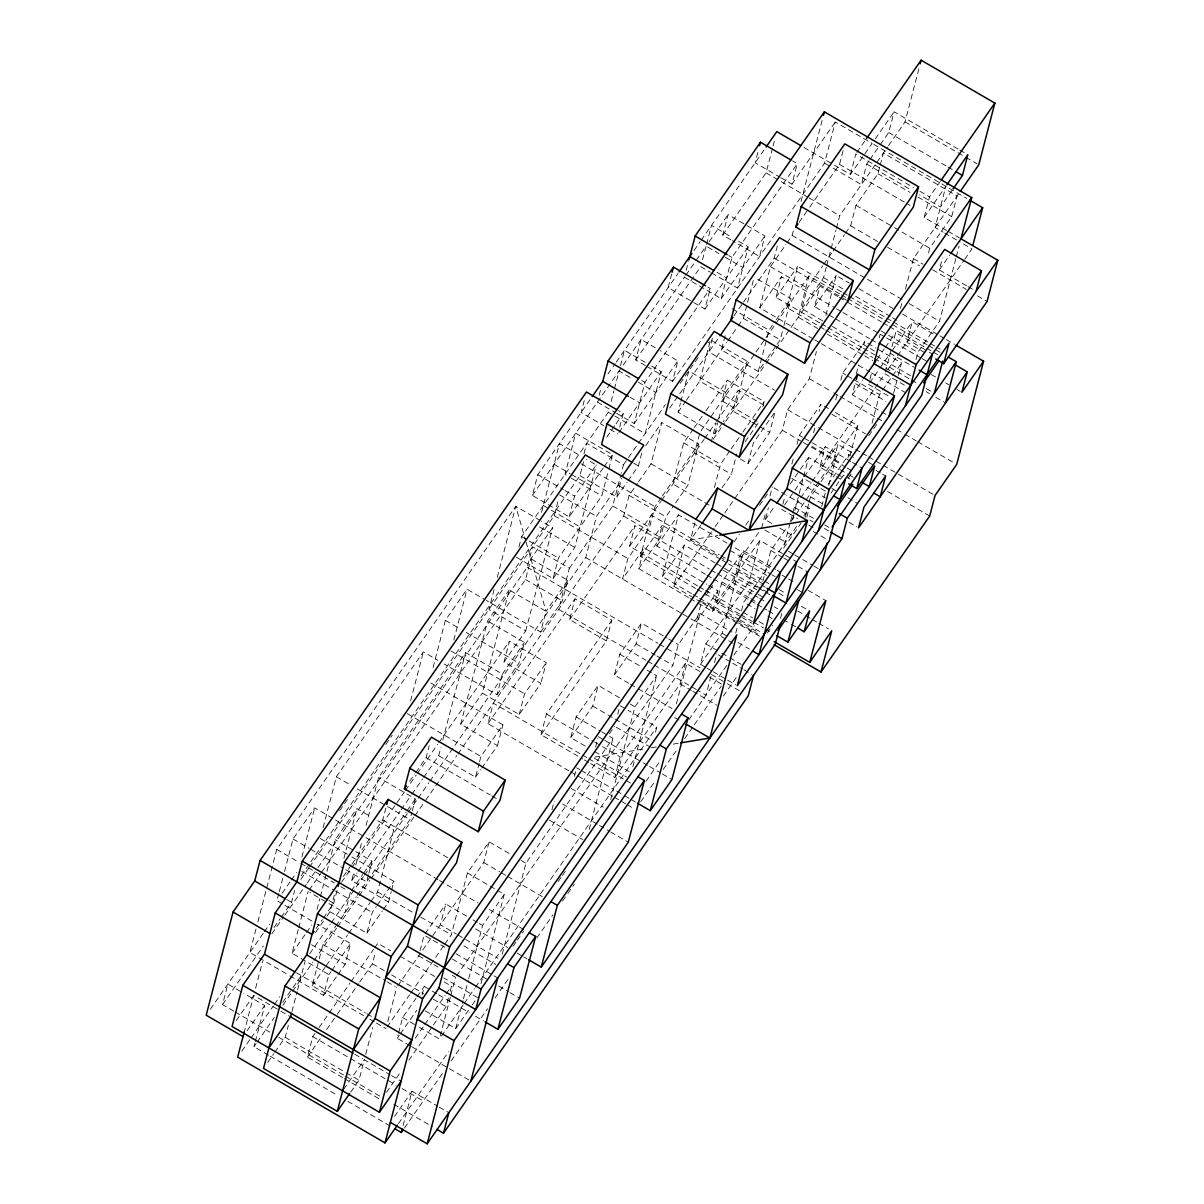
<?xml version="1.0" encoding="UTF-8"?>
<svg xmlns="http://www.w3.org/2000/svg" width="1204" height="1204" viewBox="0 0 1204 1204"><rect width="100%" height="100%" fill="white"/><g stroke="black" fill="none" stroke-linecap="round" stroke-linejoin="round"><path stroke-width="0.75" stroke-dasharray="5 3.75" d="M233.742 1011.119L222.529 1004.603L227.872 984.089L242.275 992.472M256 929.006L249.86 952.53L288.283 974.879M257.882 921.767L276.739 849.377L515.779 506.282L539.783 520.263M278.831 893.443L276.935 900.697L283.331 904.43M279.298 891.622L284.024 873.472M284.505 871.651L293.008 838.977L314.68 807.869L333.899 819.051M243.945 1033.032L253.743 995.407L279.358 1010.306M255.609 988.228L262.623 961.349M301.918 856.887L314.68 807.869M268.522 1055.216L253.954 1046.727L254.842 1043.281M255.293 1041.55L264.684 1005.521L243.885 993.405M281.239 917.177L291.549 902.353L294.664 890.403M323.123 827.599L336.352 776.761L423.372 651.891L437.774 660.274M289.878 975.812L323.485 995.377L328.888 974.653L292.075 953.237L298.216 929.639M298.697 927.817L308.149 891.517M317.058 909.426L319.888 898.53M320.369 896.709L335.224 839.685L356.896 808.576L371.299 816.959M274.903 1052.145L285.213 1037.321L288.343 1025.372M291.955 1011.45L297.102 991.735M297.569 989.944L304.898 961.8M326.931 916.184L330.031 911.744L334.968 892.751M343.938 858.347L356.896 808.576M363.533 1015.574L312.227 985.715L318.774 960.626M319.241 958.835L322.973 944.493L335.54 926.463M323.394 918.095L333.704 903.271L338.204 886.009M383.354 909.456L388.516 902.052L351.703 880.636L353.946 871.997M355.752 865.089L361.35 843.583M366.076 825.417L378.568 777.468L465.587 652.598L502.399 674.014L496.996 694.723L444.186 663.991M342.673 1077.625L307.411 1057.097L312.754 1036.599L314.891 1033.529M350.364 892.224L344.961 912.933L309.759 892.435M410.609 700.894L423.372 651.891M337.933 974.638L345.157 964.269L350.56 943.545L316.953 923.995M368.439 874.917L366.633 881.825L344.224 868.791M368.891 873.201L372.036 861.116L335.224 839.685M351.884 864.216L382.767 819.894L386.333 806.229M433.064 667.528L445.36 620.316L467.032 589.207L484.64 599.457M330.031 911.744L366.844 933.16L372.232 912.451L376.355 906.522M371.148 901.164L377.574 891.938L393.708 830.007L406.094 812.233M453.803 640.046L467.032 589.207M359.635 982.133L372.427 963.772L375.543 951.822M388.516 902.052L391.21 891.697M391.661 889.967L393.904 881.343L349.085 855.261M357.242 895.309L409.977 819.608L411.783 812.715M412.235 810.984L415.38 798.899L378.568 777.468M415.801 772.486L426.111 757.677L429.226 745.712M423.673 777.332L438.707 755.751L440.965 747.112M442.756 740.204L465.587 652.598M350.695 1092.088L358.958 1080.244L364.3 1059.731L389.9 1074.63M365.7 1054.358L372.698 1027.479M494.091 589.539L488.914 609.435L525.727 630.866L504.055 661.974L540.867 683.39L519.195 714.499L482.383 693.083L509.247 589.915L546.059 611.346L540.656 632.055L486.25 600.39M497.312 577.183L515.779 506.282L525.365 539.558M481.811 768.152L497.508 745.607L460.696 724.176L487.575 621.023L509.247 589.915M387.838 1021.459L396.703 987.4M518.969 546.902L521.633 536.653L608.336 412.235L609.269 408.653M603.249 467.98L569.191 516.862L532.379 495.431L537.767 474.722L591.164 398.088M410.022 1045.734L397.23 1038.284L398.118 1034.823M398.569 1033.107L402.618 1017.561L416.042 998.312M420.046 950.663L424.094 935.132M318.022 867.542L527.232 567.28L532.574 546.766L569.387 568.198L558.656 609.42L646.096 660.304M541.529 512.377L559.454 443.614L580.253 455.729M568.935 770.816L487.966 723.694L493.309 703.196L580.749 754.08M504.055 661.974L509.442 641.25L546.255 662.682L540.867 683.39M321.573 872.253L525.531 579.53L530.919 558.822L552.591 527.713L541.394 521.182M438.707 755.751L475.52 777.167L479.117 763.366M479.568 761.635L480.923 756.458L502.911 724.883L430.881 682.969M422.047 995.091L424.29 986.467L430.701 990.185M466.58 916.124L445.766 904.023L440.363 924.732L456.376 934.048M309.413 867.061L554.246 515.658L558.746 498.396M584.241 400.541L581.126 412.505L603.535 425.554M525.727 630.866L552.591 527.713M497.508 745.607L502.911 724.883M496.996 694.723L518.984 663.163L524.387 642.454L487.575 621.023M444.878 944.071L451.304 934.846L467.438 872.915L489.11 841.807L511.519 854.855M403.099 1125.589L412.039 1091.275L437.654 1106.175M583.985 453.592L586.664 443.343L623.476 464.759L621.249 473.307M599.201 395.213L600.992 388.305M516.305 557.166L553.118 578.582L558.445 558.084L601.804 495.867L608.336 470.779M569.191 516.862L574.579 496.138L596.266 465.045L586.649 459.446M310.828 861.853L579.922 475.64L583.519 461.824M519.195 714.499L524.583 693.79L546.255 662.682M433.38 1025.04L446.172 1006.694L448.385 998.146M450.176 991.313L451.5 986.181L443.493 981.516M397.756 985.91L483.722 862.531L489.11 841.807M450.311 997.243L439.43 1038.992L418.631 1026.877M450.778 995.422L455.503 977.272L449.107 973.539M611.135 401.474L613.935 390.728M614.401 388.937L619.067 371.013L631.874 378.462M620.421 365.835L624.47 350.289L645.269 362.404M553.118 578.582L574.79 547.474L596.266 465.045M540.656 632.055L562.343 600.947L567.731 580.238L530.919 558.822M425.298 1010.909L455.714 1028.592L462.998 1000.629M463.465 998.808L468.19 980.658M468.672 978.837L482.578 925.44L504.25 894.331L497.854 890.614M645.329 365.534L635.727 359.951L641.07 339.453L658.663 349.687M606.395 640.949L569.582 619.533L574.985 598.809L611.798 620.241L606.395 640.949L541.063 734.726L582.736 758.987M429.933 781.185L585.716 557.587L596.462 516.365L621.324 480.682M608.803 468.988L612.535 454.645L575.723 433.229L564.992 474.436L569.793 477.236M619.714 427.089L623.281 413.423L618.465 410.639M541.063 734.726L546.45 714.017L611.798 620.241M480.983 983.683L504.25 894.331M671.697 273.955L668.13 287.621L692.134 301.602M569.387 568.198L612.731 505.981L620.797 475.008M616.598 413.288L634.207 423.537L644.953 382.315L710.285 288.539L707.079 286.687M579.922 475.64L616.734 497.056L621.685 478.078M502.203 954.305L525.922 863.238L612.941 738.353L609.736 736.487M686.205 270.328L688.462 261.689M457.896 754.035L623.672 516.095L629.075 495.371L637.443 483.361M651.68 366.136L661.282 371.72L645.148 433.651L613.137 415.019M628.097 480.772L638.406 465.963L642.003 452.147M551.959 809.72L554.201 801.096M585.129 746.028L570.726 737.646L576.129 716.922L598.117 685.362L620.527 698.395M702.519 259.793L706.086 246.128L695.761 260.937M706.537 244.397L711.474 225.404L732.288 237.519M697.598 585.836L629.587 546.255L634.929 525.757L709.412 569.101M638.496 481.856L651.063 463.811L661.794 422.589L698.606 444.02L687.875 485.242L674.255 504.777M646.924 366.467L672.539 381.367L677.882 360.869L660.274 350.62M661.327 497.523L654.946 506.688L649.543 527.397L627.871 558.505L622.528 579.019L644.2 547.91L706.718 584.286M574.398 776.429L575.738 771.252M570.726 737.646L592.729 706.071L598.117 685.362M730.738 239.731L722.731 235.066L728.074 214.568L764.886 235.984L759.543 256.497L732.333 240.649M695.581 588.41L640.528 556.368L651.259 515.146L719.27 554.728M722.114 423.251L714.89 433.621L678.078 412.204L680.41 403.25M680.877 401.444L688.808 370.982L725.621 392.414L718.156 421.084M693.745 302.535L704.942 309.052L710.285 288.539M688.507 597.545L638.812 568.619L644.2 547.91M595.619 747.052L597.861 738.413M628.804 683.345L614.401 674.962L619.789 654.254L641.461 623.145L667.076 638.045M757.813 152.487L755.149 162.736L779.154 176.717M705.378 574.248L656.797 545.969L662.2 525.26L720.489 559.183M693.263 429.06L683.676 442.816L672.931 484.038L709.743 505.469M710.014 341.665L699.75 381.096L736.562 402.512L723.137 421.776M684.414 277.236L721.226 298.652L731.957 257.43L797.304 163.654L792.503 160.869M638.812 568.619L660.484 537.511L665.887 516.802L673.217 506.282M712.392 338.249L708.825 351.914L774.548 390.171M617.742 714.213L619.097 709.036M614.401 674.962L636.073 643.869L641.461 623.145M589.223 829.421L612.941 738.353M722.731 235.066L766.075 172.849L772.622 147.761M773.088 145.97L774.488 140.597M691.547 593.557L662.396 576.596L678.469 514.876L727.05 543.139M725.154 335.66L721.422 349.988L758.234 371.419L766.617 359.394M738.684 241.251L748.286 246.835L737.555 288.057L711.94 273.157M590.758 763.637L614.792 777.634L620.195 756.925L685.527 663.148L699.93 671.531M610.759 799.576L634.929 706.778L656.601 675.685L653.396 673.819M701.179 602.271L673.653 586.243L684.384 545.036L715.161 562.93M711.203 442.079L716.154 423.101M762.794 406.756L764.149 401.579L727.336 380.148L721.933 400.872L757.15 421.355M738.172 325.938L743.41 318.428L747.142 304.085M747.609 302.294L754.155 277.206M714.89 433.621L717.689 422.875M694.964 522.717L690.464 539.979L724.086 559.529M632.883 766.752L656.601 675.685M763.878 405.161L738.278 390.262L732.875 410.985L750.483 421.219M813.182 338.926L759.754 307.818L770.485 266.611L785.971 244.382M780.749 177.65L791.961 184.167L797.304 163.654M714.408 487.545L720.489 464.247L730.076 450.492M736.562 402.512L747.293 361.305L710.48 339.874L708.419 342.839M743.515 302.144L774.172 258.138L777.724 244.472M655.458 732.183L656.797 727.005L627.991 710.24M456.542 975.782L672.885 665.285L678.273 644.576L699.945 613.468L731.957 632.1M819.743 322.883L776.023 297.433L781.426 276.724L834.854 307.818M786.995 242.907L792.157 235.502L794.023 228.324M801.021 201.444L822.498 119M722.129 487.695L731.415 474.361L736.758 453.848M758.234 371.419L768.965 330.197L775.256 321.182M614.792 777.634L680.14 683.857L685.527 663.148M700.713 604.829L696.273 621.926L717.945 590.818L708.328 585.219M676.377 703.949L699.945 613.468M841.415 291.774L797.695 266.325L786.964 307.547L824.198 329.219M672.539 381.367L824.574 163.172L835.305 121.95L872.117 143.381L850.445 174.475L834.432 165.174M748.015 463.51L753.418 442.801L775.09 411.693L769.687 432.402L748.015 463.51L740.008 458.859M777.092 344.359L780.222 339.844L783.488 327.307M783.954 325.516L790.968 298.637L755.751 278.139M698.124 603.144L712.542 611.527L717.945 590.818M705.273 667.136L700.472 664.337L705.815 643.839L749.159 581.622L759.89 540.4L783.894 554.382M740.55 616.583L716.546 602.617L721.948 581.893L743.62 550.8L775.632 569.417M839.715 293.881L808.953 275.987L798.222 317.209L817.651 328.511M822.738 320.866L801.894 308.736L807.297 288.027L822.784 265.813M809.69 207.163L839.504 164.361L843.071 150.696M712.542 611.527L734.214 580.433L739.617 559.709L759.513 531.16M710.962 676.181L706.011 695.175L697.914 690.464M714.514 662.486L716.741 653.953M700.472 664.337L722.144 633.229L743.62 550.8M724.793 512.844L782.344 430.264L787.672 409.751L809.359 378.643L816.417 351.508M827.509 314.139L814.551 306.599L819.894 286.1L837.698 296.455M801.894 308.736L823.566 277.642L826.275 267.273M826.727 265.557L835.967 230.039M836.434 228.248L839.7 215.697L876.045 163.548M850.445 174.475L855.788 153.977L913.49 187.553M761.605 528.15L765.804 512.016M770.003 495.882L772.336 486.928M735.749 633.093L737.089 627.961M741.574 610.759L743.816 602.12L797.439 525.17M771.689 523.409L765.292 519.692L768.408 507.727M825.854 315.313L836.223 275.49L849.181 283.03M845.479 233.215L850.641 225.81L855.984 205.312L877.972 173.752L879.778 166.844M868.821 161.08L866.714 164.09L861.387 184.588L832.566 167.823M791.886 463.991L793.752 456.828M797.018 444.276L799.351 435.321L821.038 404.213L819.156 411.377M762.794 581.381L770.831 550.514L787.341 526.81M782.916 504.115L784.722 497.207M880.229 165.114L883.375 153.028L957.105 195.936L951.702 216.66L929.714 248.22L927.938 255.052M880.335 144.555L888.718 132.53L894.105 111.806L958.218 149.13M790.02 523.288L783.473 548.377L801.021 523.198M790.486 521.498L794.219 507.155L811.255 482.699M813.558 432.883L814.957 427.51M792.503 519.406L794.369 512.242M794.836 510.451L808.636 457.475L842.243 477.04M888.537 145.624L905.047 121.92L919.239 67.469M805.145 517.268L808.712 503.603M809.163 501.887L810.488 496.755L819.924 483.24M835.696 399.984L837.096 394.611M840.844 380.268L842.71 373.105L864.698 341.545L863.298 346.918M780.508 618.344L781.832 613.212M806.815 517.314L809.148 508.344L786.754 495.311M840.693 479.237L819.894 467.137L825.237 446.624L850.837 461.523M821.745 506.417L825.793 490.886M820.962 481.735L832.491 465.195L837.879 444.487L852.281 452.87M856.3 373.797L858.633 364.842M828.698 485.408L836.163 456.737L804.152 438.106M885.918 414.372L852.297 394.807L855.412 382.842M847.917 458.047L848.82 454.6L853.621 457.385M879.236 337.842L880.124 334.396M849.904 456.105L857.85 425.629L832.235 410.73M869.935 379.23L871.726 372.322M900.457 308.465L901.796 303.288M905.498 289.08L913.445 258.604L959.167 192.971M946.585 230.431L924.175 217.397L929.518 196.884L940.234 181.518M872.042 423.206L879.522 394.521L881.614 391.526M885.361 372.096L895.656 332.59L927.667 351.222M893.579 393.422L897.778 377.303M898.244 375.513L901.51 362.961L877.505 348.994M933.055 333.854L912.241 321.739L906.898 342.252L926.117 353.419M915.973 359.529L917.839 352.366L939.511 321.257L955.856 258.529M966.526 285.754L939.316 269.922L942.431 257.957M956.322 256.738L959.121 245.977M607.96 373.992L615.184 363.623M616.207 362.148L678.018 273.428M693.94 250.598L700.126 241.703M701.164 240.228L765.037 148.543M532.379 495.431L622.212 366.498M623.266 364.993L684.76 276.724M685.828 275.189L695.43 261.418M709.231 241.613L728.074 214.568M635.727 359.951L700.743 266.626L710.345 272.224M282.097 893.293L290.345 881.448M291.383 879.974L296.545 872.554M339.618 810.744L348.212 798.402M385.807 744.448L392.248 735.192M301.181 875.699L309.759 863.388M606.756 437.127L615.018 425.283M616.042 423.793L623.281 413.423M210.324 1009.268L263.796 932.528M264.353 931.73L269.711 924.04M300.834 879.387L308.826 867.903M274.015 927.547L280.201 918.652M618.961 432.447L661.282 371.72M704.942 309.052L748.286 246.835M791.961 184.167L835.305 121.95M222.529 1004.603L263.3 946.073M271.878 933.762L283.692 916.816M284.761 915.281L306.222 884.489M307.291 882.938L316.953 869.092M309.187 890.027L320.535 873.728M604.288 466.49L612.535 454.645M634.207 423.537L677.882 360.869M721.226 298.652L764.886 235.984M236.21 1020.586L253.743 995.407M623.476 464.759L665.376 404.604M680.245 383.278L699.133 356.173M343.366 876.452L350.815 865.751M409.601 781.381L414.763 773.976M669.71 408.066L719.3 336.894M733.988 315.809L742.447 303.664M799.035 222.454L808.621 208.698M292.075 953.237L305.485 933.973M306.523 932.498L311.685 925.093M341.62 882.141L350.906 868.806M351.929 867.316L404.363 792.081M405.432 790.531L416.178 775.12M417.246 773.57L437.654 744.283M438.738 742.748L509.442 641.25M645.826 445.525L661.794 422.589M316.17 928.465L322.356 919.57M616.734 497.056L627.058 482.247M856.857 152.441L865.42 140.146M247.136 1030.699L264.684 1005.521M315.568 932.468L325.893 917.659M351.703 880.636L357.076 872.915M358.145 871.38L400.044 811.255M401.113 809.705L410.775 795.829M411.858 794.294L422.604 778.868M460.696 724.176L482.383 693.083M678.078 412.204L685.482 401.579M686.325 400.36L726.659 342.478M727.713 340.973L737.134 327.443M351.387 890.734L362.75 874.45M363.774 872.96L372.036 861.116M407.118 810.744L415.38 798.899M502.399 674.014L524.387 642.454M567.731 580.238L546.059 611.346L525.531 540.114M875.263 138.866L894.105 111.806M241.793 1051.197L250.056 1039.353M251.094 1037.863L273.293 1006.002M274.361 1004.467L279.734 996.761M309.774 953.643L330.152 924.386M331.235 922.851L363.412 876.647M364.496 875.112L407.403 813.513M408.472 811.978L417.066 799.652M418.134 798.117L428.865 782.72M759.754 307.818L781.426 276.724M282.714 1002.27L292.015 988.935M293.039 987.461L301.301 975.601M335.826 926.057L356.324 896.634M869.86 159.575L879.281 146.06M253.954 1046.727L256.091 1043.657M257.174 1042.107L274.346 1017.47M282.925 1005.144L291.518 992.818M292.587 991.268L312.98 961.996M314.063 960.461L336.593 928.118M337.677 926.568L358.07 897.296M359.138 895.761L369.869 880.35M370.952 878.815L413.89 817.185M414.959 815.65L424.621 801.789M425.689 800.239L456.813 755.57M776.023 297.433L797.695 266.325M876.979 162.209L887.499 147.099M487.966 723.694L574.985 598.809M694.317 427.54L704.972 412.25M706.041 410.714L727.336 380.148M312.227 985.715L325.095 967.264M326.164 965.728L347.58 934.981M348.648 933.446L370.079 902.699M725.621 392.414L747.293 361.305M776.309 319.677L790.968 298.637M569.582 619.533L634.929 525.757M808.953 275.987L699.945 432.432L694.603 452.93L731.415 474.361M267.679 1062.515L273.865 1053.62M328.888 974.653L330.95 971.688M331.988 970.213L350.56 943.545M377.394 905.032L393.904 881.343M662.396 495.988L698.606 444.02M823.807 264.323L832.069 252.479M833.093 250.989L844.456 234.705M629.587 546.255L660.906 501.315M661.583 500.337L704.039 439.4M704.822 438.286L715.552 422.875M716.606 421.37L738.278 390.262M323.485 995.377L336.909 976.113M366.844 933.16L382.315 910.946M475.52 777.167L480.757 769.657M767.655 357.889L776.038 345.864M713.265 439.129L724.627 422.83M725.651 421.355L765.097 364.722M766.075 363.322L819.894 286.1M640.528 556.368L662.2 525.26M814.551 306.599L836.223 275.49M319.15 1027.418L350.063 983.051M351.132 981.516L373.511 949.399M374.579 947.864L377.77 943.274L390.593 950.739M656.797 545.969L678.469 514.876M307.411 1057.097L320.204 1038.736M326.6 1029.555L336.187 1015.785M337.255 1014.265L358.581 983.668M731.129 448.957L741.784 433.666M742.853 432.146L764.149 401.579M745.141 441.823L758.746 422.288M662.396 576.596L684.384 545.036M700.788 525.155L690.464 539.979L717.885 535.434M425.117 933.642L445.766 904.023M924.175 217.397L945.847 186.289L935.117 227.511L943.108 232.161M673.653 586.243L714.138 528.135M715.206 526.599L723.739 514.379M951.973 190.473L940.459 206.998L919.615 194.867M343.652 1089.364L364.3 1059.731M387.041 1027.087L409.526 994.805M410.609 993.27L443.809 945.607M417.066 996.837L424.29 986.467M734.004 541.951L739.331 534.305M745.712 525.14L749.972 519.029M759.558 505.274L769.145 491.518M397.23 1038.284L399.292 1035.32M400.315 1033.845L416.825 1010.141M609.435 733.703L614.597 726.298M705.74 595.498L708.825 591.044M709.863 589.569L713.987 583.639M765.292 519.692L774.578 506.357M790.065 484.143L799.351 470.809M800.374 469.319L808.636 457.475M852.297 394.807L862.621 379.997M877.069 359.259L884.293 348.889M885.331 347.399L895.656 332.59M939.316 269.922L949.64 255.113M716.546 602.617L759.89 540.4M784.662 504.852L793.948 491.518M794.986 490.043L803.234 478.184L825.643 491.232M804.287 476.694L825.237 446.624M869.619 382.932L878.905 369.598M879.928 368.123L890.253 353.314L914.257 367.28M892.345 350.304L912.241 321.739M415.26 1038.194L423.793 1025.958M424.861 1024.423L445.104 995.362M446.172 993.827L451.5 986.181M819.894 467.137L884.91 373.812L907.319 386.845M888.055 369.297L896.694 356.896M897.477 355.767L963.667 260.771M964.705 259.296L971.929 248.927L959.121 241.477M386.469 1092.359L400.33 1072.463M408.863 1060.227L432.311 1026.576M812.324 481.164L837.879 444.487M791.178 521.302L857.85 425.629M882.652 390.021L901.51 362.961M441.492 1036.027L463.164 1004.919M464.202 1003.444L474.526 988.634M475.55 987.145L656.797 727.005M803.836 515.989L809.148 508.344M828.171 484.219L848.82 454.6M394.491 1116.454L412.039 1091.275M455.714 1028.592L471.185 1006.378M472.224 1004.904L477.386 997.499L443.764 977.934M513.024 946.344L516.245 941.724M517.314 940.173L523.755 930.933M558.144 881.584L561.365 876.963M562.434 875.428L566.738 869.258M868.776 435.743L878.198 422.213M831.031 493.083L843.417 475.309L849.828 479.041M398.449 1123.618L448.55 1051.724M848.308 477.958L852.598 471.802M404.454 1127.982L442.575 1073.261M451.139 1060.965L487.545 1008.711M495.04 997.95L508.961 977.979M536.803 938.021L552.862 914.965M562.509 901.134L566.783 894.993M567.852 893.458L574.278 884.233M646.021 781.261L661.026 759.724M688.869 719.766L727.321 664.578M733.913 655.111L754.276 625.884M640.694 801.744L654.66 781.697M663.253 769.371L677.22 749.324M684.745 738.534L693.338 726.193M694.407 724.657L721.271 686.114M723.378 696.062L737.299 676.076M767.294 633.033L772.637 625.343M594.746 757.105L644.095 748.933M651.409 747.729L656.887 746.811M673.337 744.102L678.815 743.184M959.829 150.064L966.24 153.781M905.047 121.92L964.359 156.445M965.954 157.378L977.181 163.894M888.718 132.53L946.419 166.107M948.015 167.04L954.426 170.772M873.713 144.314L966.661 198.389M919.901 191.285L929.518 196.884M866.714 164.09L911.609 190.202M877.972 173.752L910.028 192.399M918.05 197.065L951.702 216.66M839.504 164.361L910.028 205.417M804.031 147.475L832.837 164.241M948.18 231.364L959.392 237.88M824.574 163.172L830.971 166.889M944.719 233.094L957.526 240.544M855.984 205.312L892.856 226.758M894.452 227.691L929.714 248.22M968.121 286.687L974.533 290.42M766.075 172.849L807.703 197.08M809.299 197.998L839.7 215.697M913.445 258.604L923.047 264.203M932.649 269.786L966.255 289.351M977.467 295.868L987.069 301.452M850.641 225.81L877.897 241.673M887.514 247.272L919.57 265.918M792.157 235.502L865.842 278.38M867.437 279.313L902.699 299.826M909.11 303.558L939.511 321.257M858.888 288.689L892.901 308.48M902.609 314.124L938.232 334.862M939.857 335.811L944.719 338.64M946.329 339.573L954.426 344.284M823.566 277.642L842.815 288.825M855.638 296.289L890.9 316.818M892.495 317.751L897.311 320.55M843.041 292.707L847.902 295.537M849.512 296.485L885.136 317.209M886.761 318.157L891.622 320.986M893.233 321.919L928.856 342.658M930.481 343.607L940.204 349.25M841.34 294.829L846.201 297.659M847.812 298.607L883.435 319.331M885.06 320.279L927.155 344.78M928.781 345.714L940.113 352.32M774.172 258.138L847.902 301.06M839.323 297.403L845.795 301.181M847.42 302.114L881.418 321.904M883.044 322.853L887.905 325.682M889.515 326.615L925.139 347.354M926.764 348.287L931.625 351.116M933.235 352.065L938.097 354.894M929.262 352.155L932.468 354.021M770.485 266.611L807.297 288.027M881.027 330.934L917.839 352.366M836.479 308.766L841.34 311.58M842.95 312.528L878.574 333.267M880.199 334.2L885.06 337.03M886.671 337.978L920.684 357.769M922.294 358.702L927.155 361.531M728.766 255.579L731.957 257.43M829.12 315.087L833.981 317.901M835.606 318.849L869.604 338.64M871.229 339.588L877.701 343.351M931.144 374.444L935.99 377.273M945.712 382.932L948.948 384.813M957.045 389.524L960.28 391.42M707.681 247.061L718.893 253.577M725.29 257.31L742.898 267.544M867.903 343.396L875.895 348.061M832.355 326.465L875.639 351.658M821.369 323.816L826.23 326.645M827.84 327.593L861.853 347.384M863.464 348.317L874.796 354.924M876.422 355.857L910.42 375.648M825.824 330.167L861.447 350.891M863.072 351.839L872.78 357.498M874.405 358.431L910.028 379.17M911.654 380.103L918.125 383.88M926.222 388.591L931.083 391.42M827.359 334.17L862.982 354.894M864.607 355.842L872.704 360.553M885.662 368.093L892.134 371.855M926.147 391.646L929.383 393.527M935.854 397.305L945.576 402.964M717.012 272.36L726.614 277.943M814.807 339.859L819.668 342.688M821.279 343.637L856.902 364.36M858.527 365.309L869.86 371.901M871.485 372.849L905.483 392.639M868.581 384.407L889.38 396.522M732.152 308.766L768.965 330.197M842.71 373.105L845.9 374.971M847.511 375.904L852.312 378.688M853.907 379.621L879.522 394.521M743.41 318.428L780.222 339.844M855.562 383.685L885.963 401.383M809.359 378.643L832.024 391.842M833.635 392.79L838.496 395.619M840.121 396.552L875.744 417.291M877.37 418.224L882.216 421.054M896.799 429.542L903.271 433.305M904.896 434.253L916.229 440.845M917.839 441.793L953.478 462.517M824.228 406.079L830.64 409.796M831.964 414.327L865.571 433.876M787.672 409.751L816.824 426.713M818.449 427.661L854.072 448.4M855.683 449.333L860.544 452.162M862.169 453.11L867.03 455.925M868.641 456.873L881.599 464.413M883.224 465.361L933.416 494.573M868.295 462.185L873.096 464.97M876.03 470.433L880.831 473.232M882.427 474.15L885.632 476.016M852.447 462.456L862.049 468.055M799.351 435.321L802.556 437.172M811.887 446.368L842.303 464.052M782.344 430.264L801.774 441.567M803.384 442.515L809.871 446.278M811.481 447.226L845.494 467.017M847.104 467.95L851.965 470.779M887.589 491.518L929.699 516.019M832.491 465.195L848.489 474.511M850.084 475.445L853.29 477.311M752.079 422.152L758.49 425.885M760.085 426.818L769.687 432.402M831.949 488.493L836.75 491.292M847.947 497.809L857.549 503.407M641.747 380.464L644.953 382.315M638.27 382.195L655.879 392.429M791.826 478.394L825.432 497.959M810.488 496.755L823.295 504.22M848.955 522.25L856.962 526.916M630.008 397.23L639.61 402.828M773.946 487.861L785.143 494.377M683.676 442.816L720.489 464.247M794.219 507.155L813.422 518.337M824.62 524.854L831.031 528.571M809.961 520.068L813.151 521.919M824.364 528.451L829.165 531.235M597.395 402.121L615.003 412.37M781.562 509.292L797.575 518.608M808.772 525.125L815.183 528.857M608.336 412.235L611.542 414.101M813.317 531.521L826.11 538.971M609.931 429.271L617.938 433.937M779.695 528.074L792.503 535.524M651.063 463.811L687.875 485.242M764.811 530.016L787.22 543.049M788.274 551.161L793.075 553.96M794.685 554.893L801.081 558.626M802.692 559.544L812.294 565.143M813.889 566.076L820.285 569.793M633.605 463.164L638.406 465.963M785.505 555.3L791.901 559.032M793.511 559.965L796.702 561.832M770.831 550.514L782.028 557.031M783.638 557.964L788.439 560.763M798.041 566.347L807.643 571.945M777.227 570.35L780.433 572.216M735.147 547.85L770.771 568.589M782.103 575.181L786.964 578.01M788.59 578.958L793.451 581.773M808.019 590.261L825.839 600.63M581.321 463.841L654.946 506.688M730.271 550.529L770.289 573.811M771.884 574.744L775.09 576.611M797.499 589.644L802.3 592.443M629.075 495.371L665.887 516.802M739.617 559.709L766.828 575.542M720.895 555.676L725.741 558.49M727.366 559.439L762.99 580.178M764.615 581.111L769.476 583.94M779.184 589.599L785.655 593.361M722.114 560.131L726.975 562.96M728.586 563.893L764.209 584.632M778.792 593.105L785.264 596.883M801.458 606.304L809.555 611.015M554.051 464.323L570.049 473.639M571.659 474.572L590.863 485.754M738.218 571.509L765.428 587.341M571.388 478.169L601.804 495.867M749.159 581.622L761.966 589.072M763.562 590.005L769.958 593.738M716.771 563.878L757.256 587.432M758.881 588.38L763.727 591.209M765.353 592.142L770.214 594.972M797.74 611L804.212 614.762M805.837 615.711L810.698 618.54M812.309 619.473L817.17 622.302M818.795 623.251L828.502 628.894M612.731 505.981L649.543 527.397M723.288 570.32L756.895 589.87M623.672 516.095L660.484 537.511M734.214 580.433L756.624 593.467M758.219 594.4L764.63 598.117M711.037 570.034L715.898 572.863M717.509 573.811L757.993 597.365M759.619 598.313L766.09 602.075M774.187 606.801L777.423 608.682M537.767 474.722L563.382 489.622M564.977 490.555L574.579 496.138M721.948 581.893L749.144 597.741M750.754 598.674L757.15 602.391M707.004 575.196L711.85 578.01M713.475 578.958L749.099 599.697M750.724 600.63L755.585 603.46M757.196 604.408L766.918 610.052M768.528 611L773.389 613.829M783.112 619.488L789.583 623.251M791.209 624.199L796.055 627.013M559.649 494.949L596.462 516.365M747.022 603.987L755.013 608.652M767.821 616.102L772.622 618.886M699.223 586.769L704.069 589.599M705.694 590.547L741.318 611.271M742.943 612.219L752.65 617.878M759.137 621.64L763.983 624.47M697.206 589.343L739.301 613.859M740.927 614.792L752.259 621.384M753.87 622.333L763.592 627.991M765.217 628.924L770.063 631.754M742.161 617.517L751.763 623.115M543.32 505.545L549.716 509.277M551.312 510.21L580.132 526.976M727.487 612.731L738.684 619.247M740.294 620.18L764.299 634.147M693.158 594.505L698.019 597.319M699.644 598.268L735.268 619.006M736.878 619.94L759.558 633.138M554.246 515.658L627.871 558.505M701.601 601.413L735.223 620.978M738.413 622.844L759.227 634.944M702.805 603.219L759.468 636.194M690.103 598.478L696.514 602.211M539.573 526.991L574.79 547.474M722.144 633.229L728.54 636.961M738.142 642.545L749.355 649.061M585.716 557.587L681.84 613.528M682.879 614.13L689.862 618.194M690.976 618.841L733.086 643.342M521.633 536.653L558.445 558.084M705.815 643.839L720.218 652.222M721.813 653.155L728.209 656.872M729.82 657.805L741.017 664.322M718.352 654.886L731.144 662.335M732.754 663.269L742.356 668.852M743.952 669.785L751.958 674.436M668.671 638.978L678.273 644.576M706.868 668.069L711.669 670.854M713.28 671.787L726.072 679.237M727.683 680.17L735.674 684.835M527.232 567.28L657.971 643.357M659.581 644.29L700.066 667.859M711.398 674.451L725.816 682.834M727.412 683.767L740.219 691.216M709.532 677.115L722.34 684.564M525.531 579.53L562.343 600.947M636.073 643.869L655.277 655.036M656.872 655.969L672.885 665.285M647.707 661.237L652.568 664.066M654.193 665.014L696.288 689.516M680.14 683.857L691.337 690.374M692.932 691.307L716.952 705.288M619.789 654.254L640.603 666.369M646.999 670.086L651.8 672.885M630.399 684.278L636.796 688.011M638.406 688.944L672.013 708.509M674.676 717.554L681.088 721.271M630.128 703.994L634.929 706.778M619.985 705.589L626.396 709.306M445.36 620.316L459.762 628.699M466.174 632.431L518.984 663.163M592.729 706.071L613.528 718.186M615.124 719.119L651.936 740.535M616.192 727.231L649.799 746.796M576.129 716.922L600.134 730.903M601.729 731.821L608.14 735.554M450.958 650.943L524.583 693.79M598.313 736.697L603.114 739.482M604.724 740.415L641.536 761.846M643.132 762.779L647.933 765.563M649.528 766.496L660.74 773.013M662.335 773.946L671.937 779.545M546.45 714.017L592.94 741.062M594.55 741.995L600.962 745.727M602.557 746.661L620.195 756.925M594.731 751.612L631.543 773.028M594.52 758.339L626.531 776.971M582.375 755.013L587.236 757.843M588.846 758.791L624.47 779.53M626.095 780.463L630.956 783.292M584.346 759.92L589.147 762.704M576.641 767.806L579.846 769.657M581.442 770.59L613.453 789.222M616.659 791.088L623.055 794.806M624.665 795.739L629.466 798.538M631.062 799.471L635.862 802.27M570.561 771.749L612.655 796.25M614.281 797.198L625.613 803.79M627.239 804.739L633.71 808.501M571.253 788.515L603.264 807.147M407.298 713.611L480.923 756.458M562.659 804.016L597.861 824.514M599.472 825.447L609.073 831.031M610.669 831.964L628.277 842.213M549.25 820.074L582.871 839.639M426.111 757.677L490.239 794.986M491.834 795.919L496.65 798.719M521.121 860.439L525.922 863.238M336.352 776.761L350.77 785.143M357.167 788.876L385.972 805.642M387.583 806.575L409.977 819.608M483.722 862.531L499.72 871.831M501.315 872.765L506.131 875.564M507.727 876.497L542.929 896.98M382.767 819.894L448.49 858.136M377.695 820.692L393.708 830.007M467.438 872.915L496.244 889.681M335.495 819.984L364.3 836.75M365.911 837.683L438 879.642M439.595 880.575L478.048 902.94M489.245 909.471L526.058 930.888M472.976 919.856L477.777 922.655M479.373 923.588L482.578 925.44M320.279 838.496L347.489 854.328M475.64 928.901L507.652 947.533M517.253 953.116L522.054 955.916M523.65 956.849L526.855 958.715M293.008 838.977L309.022 848.293M310.617 849.226L342.628 867.858M457.971 934.981L497.989 958.264M377.574 891.938L414.447 913.4M420.858 917.132L451.304 934.846M463.841 945.892L495.852 964.524M276.739 849.377L299.149 862.41M300.744 863.343L334.351 882.908M340.762 886.626L347.158 890.358M425.689 936.065L444.893 947.232M456.105 953.764L497.719 977.979M301.813 871.455L333.824 890.087M335.419 891.02L372.232 912.451M452.373 959.076L489.185 980.507M498.787 986.091L508.389 991.675M509.984 992.608L519.586 998.206M328.903 900.487L333.704 903.271M418.691 955.841L437.91 967.023M400.21 956.337L435.472 976.85M286.748 899.569L291.549 902.353M284.942 905.363L313.747 922.129M432.296 991.118L437.097 993.917M438.692 994.85L469.108 1012.534M475.505 1016.266L483.511 1020.932M372.427 963.772L385.25 971.237M391.661 974.969L423.718 993.631M433.335 999.23L446.172 1006.694M322.973 944.493L385.491 980.884M387.086 981.817L395.108 986.467M311.55 944.704L345.157 964.269M402.618 1017.561L417.02 1025.943M296.5 972.817L365.414 1012.91M367.009 1013.843L373.421 1017.576M369.944 1019.306L374.745 1022.091M376.355 1023.024L385.972 1028.622M411.633 1046.667L470.839 1081.132M280.953 1011.24L290.555 1016.823M354.683 1054.132L362.69 1058.798M391.496 1075.563L401.113 1081.162M439.249 1107.108L448.851 1112.692M312.754 1036.599L396.086 1085.09M402.166 1088.627L423.296 1100.923M285.213 1037.321L344.525 1071.846M346.135 1072.779L358.958 1080.244M235.337 1012.052L270.674 1032.611M278.771 1037.321L343.546 1075.021M345.172 1075.97L380.795 1096.694M393.753 1104.234L432.311 1126.673M344.284 1078.558L381.141 1100.004M270.147 1056.164L338.158 1095.73M347.866 1101.389L389.976 1125.89"/><path stroke-width="1.5" d="M616.869 409.706L586.468 392.007L260.079 860.439L254.736 880.937L233.064 912.045L206.2 1015.198L243.012 1036.614M244.292 1031.708L237.67 1057.127L385.024 1142.882L422.574 998.718L727.276 561.395L732.679 540.686L585.325 454.931L302.294 861.146L296.891 881.855L275.219 912.963L264.489 954.185L242.817 985.293L232.071 1026.5L379.426 1112.27L401.113 1081.162M339.107 882.562L317.435 913.67L306.689 954.892L285.017 986.001L263.541 1068.43L337.286 1111.337L349.657 1093.563M268.883 1047.931L290.555 1016.823L291.488 1013.241M338.204 886.009L344.449 862.064L388.109 799.381L461.839 842.303L456.497 862.801L391.165 956.578L375.031 1018.509L353.359 1049.617M386.77 804.513L388.109 799.381M404.439 788.786L409.781 768.287L431.453 737.179L505.183 780.087L499.856 800.585L478.184 831.693L404.439 788.786L406.5 785.821M337.286 1111.337L358.747 1028.908L380.434 997.8L306.689 954.892M422.574 998.718L385.762 977.287L407.434 946.193L418.179 904.972L461.839 842.303M379.426 1112.27L390.171 1071.048L411.843 1039.94L375.031 1018.509M478.184 831.693L483.511 811.195L505.183 780.087M394.822 1128.72L401.308 1132.497L402.211 1129.036M390.367 1122.384L427.179 1143.8L454.043 1040.647L417.231 1019.216L438.918 988.108L449.649 946.901L732.679 540.686M592.217 396.583L602.798 381.397L608.14 360.899L673.472 267.122L705.484 285.754M935.719 359.018L943.71 363.668L987.069 301.452L997.8 260.245L960.988 238.813L971.718 197.591L824.364 111.837L606.997 423.823L601.594 444.532L632.01 462.231M437.112 1129.472L443.508 1133.205L448.851 1112.692M748.963 530.287L754.351 509.578L717.539 488.147L712.151 508.871L748.963 530.287L770.635 499.178L807.448 520.61L481.058 989.041L475.731 1009.539L438.918 988.108M672.133 272.239L673.472 267.122M470.839 1081.132L497.719 977.979M688.914 259.974L695.144 236.014L760.492 142.238L790.893 159.936M485.107 1021.85L497.914 1029.315L513.988 967.58L535.675 936.471L529.263 932.754M670.824 393.633L665.481 414.131L739.211 457.038L782.555 394.837L787.898 374.324L714.168 331.416L670.824 393.633L744.554 436.54L739.211 457.038M535.675 936.471L519.586 998.206L497.914 1029.315M528.466 959.648L541.258 967.098L557.347 905.363L644.351 780.493L637.954 776.761M759.604 145.654L760.492 142.238M847.902 301.06L853.245 280.547L779.515 237.639L736.156 299.856L730.828 320.354L804.558 363.262L913.234 207.284L918.577 186.77L844.847 143.863L801.187 206.531L795.844 227.044L869.574 269.952L874.917 249.439L918.577 186.77M644.351 780.493L628.277 842.213L541.258 967.098M823.431 115.418L824.364 111.837M637.458 803.188L650.265 810.653L666.339 748.918L688.026 717.81L681.614 714.092M688.026 717.81L671.937 779.545L650.265 810.653M804.558 363.262L809.901 342.764L853.245 280.547M680.651 742.883L709.893 738.037L736.758 634.884L454.043 1040.647M776.64 503.392L786.964 488.583L792.307 468.07L857.639 374.293L894.452 395.725L889.109 416.223M753.553 675.369L748.211 695.882L443.508 1133.205M780.433 572.216L758.956 654.66L752.545 650.928M920.172 63.827L921.12 60.2L994.85 103.108L978.777 164.828L960.205 191.496M780.628 623.552L775.226 644.26L427.179 1143.8M796.702 561.832L785.971 603.053L773.164 595.589M802.105 541.108L807.448 520.61L719.721 535.133M776.55 635.531L787.883 642.123L798.613 600.901M856.315 379.426L857.639 374.293M807.643 571.945L802.3 592.443L737.284 685.768L742.627 665.255L829.315 540.837L845.449 478.891M818.374 530.723L829.12 489.501L894.452 395.725M797.68 627.961L804.152 631.739L809.555 611.015L787.883 642.123M820.285 569.793L827.298 542.914M976.128 291.338L981.471 270.84L944.658 249.424L879.311 343.2L873.969 363.698L910.781 385.114M774.127 641.612L809.75 662.351L825.839 600.63L804.152 631.739M777.98 630.535L841.957 538.685L847.3 518.187L956.307 361.742L948.21 357.031M848.7 483.903L856.706 488.553L862.049 468.055M774.052 644.682L821.008 672.013L831.738 630.791L809.75 662.351M953.026 188.968L962.447 175.438L967.835 154.714L946.901 184.784M905.393 405.838L916.124 364.616L981.471 270.84M932.468 354.021L921.722 395.228L856.706 488.553M934.319 393.302L942.717 361.049M972.862 245.345L982.66 207.705L969.852 200.255M943.71 363.668L949.053 343.17L753.358 624.033L758.761 603.324L997.8 260.245M945.576 402.964L956.307 361.742M954.29 364.315L967.248 371.855L961.906 392.353L983.578 361.245L956.051 345.232M983.578 361.245L956.713 464.398L935.041 495.506L929.699 516.019L821.008 672.013M679.101 271.893L691.864 253.562M766.105 147.008L776.821 131.627L800.826 145.609M622.137 476.348L643.809 445.239L606.997 423.823M720.112 335.735L732.935 317.329M795.844 227.044L797.966 223.974M314.093 931.414L312.032 934.379L275.219 912.963M866.489 138.61L921.12 60.2M744.554 436.54L787.898 374.324M695.867 519.255L717.539 488.147M701.827 523.68L712.151 508.871M941.302 179.983L994.85 103.108M754.351 509.578L971.718 197.591M863.659 378.507L876.045 360.733M950.663 253.623L982.66 207.705M385.024 1142.882L397.41 1125.108M401.308 1132.497L403.4 1129.487M837.548 506.372L852.884 484.369M923.619 382.842L938.864 360.974M832.099 527.051L874.691 465.903L869.303 486.627L861.296 481.961M967.248 371.855L858.557 527.849L863.96 507.125L885.632 476.016L880.229 496.74L873.833 493.008M956.036 171.705L962.447 175.438M801.187 206.531L874.917 249.439M695.144 236.014L727.156 254.646M879.311 343.2L916.124 364.616M919.058 370.079L927.065 374.73M689.802 256.512L713.822 270.494M736.156 299.856L809.901 342.764M608.14 360.899L638.541 378.598M792.307 468.07L829.12 489.501M833.65 495.882L840.046 499.615M839.308 513.536L847.3 518.187M602.798 381.397L628.398 396.312M786.964 488.583L823.777 509.999M830.76 532.168L841.957 538.685M767.023 588.274L775.03 592.94M685.889 724.071L709.893 738.037M659.942 745.201L666.339 748.918M409.781 768.287L483.511 811.195M550.935 901.645L557.347 905.363M344.449 862.064L418.179 904.972M507.591 963.862L513.988 967.58M302.294 861.146L449.649 946.901M260.079 860.439L327.307 899.554M407.434 946.193L481.058 989.041M317.435 913.67L391.165 956.578M254.736 880.937L285.152 898.635M233.064 912.045L269.877 933.461M264.489 954.185L294.89 971.884M285.017 986.001L358.747 1028.908M242.817 985.293L390.171 1071.048M290.555 1016.823L353.073 1053.199"/></g></svg>
